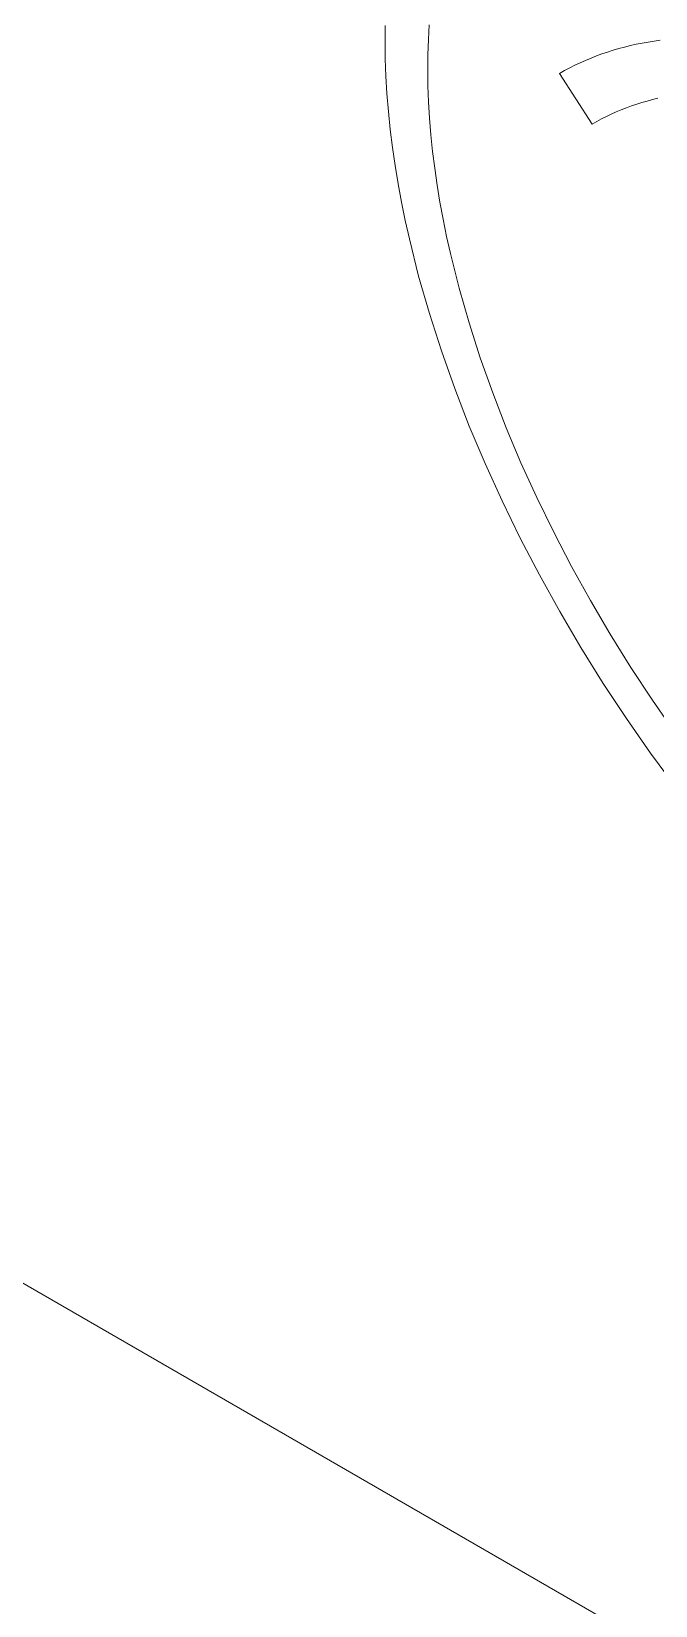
# Model space of a CAD drawing. Header units: millimetres. Extents: x -279 to 4999, y 61 to 3536.
# Drawn here: x 3606.73 to 3619.14, y 1832.14 to 1863.45 of the extents above; entities that cross this region are included whole.
import ezdxf

# ---------------------------------------------------------------- set-up
doc = ezdxf.new("R2010")
doc.units = ezdxf.units.MM
doc.layers.add('ZANO_R', color=7, linetype='Continuous', lineweight=0)

msp = doc.modelspace()

# ---------------------------------------------------------------- linework, layer by layer
at = {"layer": 'ZANO_R'}
for p, q in [((4521.23, 1310.465), (3485.725, 1908.314)), ((3614.621, 1863.285), (3614.638, 1863.578)), ((3613.761, 1863.567), (3613.758, 1863.239)), ((3614.61, 1862.985), (3614.621, 1863.285)), ((3619.228, 1863.275), (3619.107, 1863.258)), ((3613.758, 1863.239), (3613.762, 1862.903)), ((3614.607, 1862.679), (3614.61, 1862.985)), ((3617.961, 1862.961), (3617.853, 1862.918)), ((3618.071, 1863.001), (3617.961, 1862.961)), ((3618.182, 1863.039), (3618.071, 1863.001)), ((3618.293, 1863.074), (3618.182, 1863.039)), ((3618.406, 1863.107), (3618.293, 1863.074)), ((3618.521, 1863.138), (3618.406, 1863.107)), ((3618.636, 1863.167), (3618.521, 1863.138)), ((3618.752, 1863.193), (3618.636, 1863.167)), ((3618.869, 1863.217), (3618.752, 1863.193)), ((3618.988, 1863.238), (3618.869, 1863.217)), ((3619.107, 1863.258), (3618.988, 1863.238)), ((3613.762, 1862.903), (3613.775, 1862.561)), ((3614.612, 1862.367), (3614.607, 1862.679)), ((3617.328, 1862.67), (3617.227, 1862.614)), ((3617.431, 1862.725), (3617.328, 1862.67)), ((3617.534, 1862.776), (3617.431, 1862.725)), ((3617.639, 1862.826), (3617.534, 1862.776)), ((3617.745, 1862.873), (3617.639, 1862.826)), ((3617.853, 1862.918), (3617.745, 1862.873)), ((3613.775, 1862.561), (3613.796, 1862.211)), ((3614.623, 1862.048), (3614.612, 1862.367)), ((3617.227, 1862.614), (3617.873, 1861.606)), ((3613.796, 1862.211), (3613.825, 1861.858)), ((3614.643, 1861.722), (3614.623, 1862.048)), ((3618.762, 1862.001), (3618.866, 1862.035)), ((3618.866, 1862.035), (3618.971, 1862.065)), ((3618.971, 1862.065), (3619.078, 1862.094)), ((3619.078, 1862.094), (3619.185, 1862.121)), ((3613.825, 1861.858), (3613.862, 1861.501)), ((3614.67, 1861.393), (3614.643, 1861.722)), ((3617.967, 1861.659), (3618.062, 1861.709)), ((3618.062, 1861.709), (3618.159, 1861.757)), ((3618.159, 1861.757), (3618.257, 1861.804)), ((3618.257, 1861.804), (3618.356, 1861.847)), ((3618.356, 1861.847), (3618.456, 1861.889)), ((3618.456, 1861.889), (3618.557, 1861.929)), ((3618.557, 1861.929), (3618.659, 1861.966)), ((3618.659, 1861.966), (3618.762, 1862.001)), ((3613.862, 1861.501), (3613.906, 1861.143)), ((3614.704, 1861.061), (3614.67, 1861.393)), ((3617.873, 1861.606), (3617.967, 1861.659)), ((3613.906, 1861.143), (3613.959, 1860.782)), ((3613.959, 1860.782), (3614.018, 1860.419)), ((3614.746, 1860.727), (3614.704, 1861.061)), ((3614.794, 1860.391), (3614.746, 1860.727)), ((3614.018, 1860.419), (3614.085, 1860.055)), ((3614.85, 1860.053), (3614.794, 1860.391)), ((3614.085, 1860.055), (3614.16, 1859.689)), ((3614.913, 1859.714), (3614.85, 1860.053)), ((3614.16, 1859.689), (3614.242, 1859.321)), ((3614.982, 1859.373), (3614.913, 1859.714)), ((3614.242, 1859.321), (3614.426, 1858.582)), ((3615.058, 1859.031), (3614.982, 1859.373)), ((3615.23, 1858.342), (3615.058, 1859.031)), ((3614.426, 1858.582), (3614.639, 1857.839)), ((3615.428, 1857.65), (3615.23, 1858.342)), ((3614.639, 1857.839), (3614.878, 1857.094)), ((3615.651, 1856.956), (3615.428, 1857.65)), ((3614.878, 1857.094), (3615.143, 1856.347)), ((3615.898, 1856.26), (3615.651, 1856.956)), ((3615.143, 1856.347), (3615.433, 1855.6)), ((3616.168, 1855.565), (3615.898, 1856.26)), ((3615.433, 1855.6), (3615.748, 1854.854)), ((3616.461, 1854.871), (3616.168, 1855.565)), ((3615.748, 1854.854), (3616.086, 1854.112)), ((3616.775, 1854.179), (3616.461, 1854.871)), ((3616.086, 1854.112), (3616.446, 1853.373)), ((3617.111, 1853.491), (3616.775, 1854.179)), ((3616.446, 1853.373), (3616.828, 1852.639)), ((3617.467, 1852.807), (3617.111, 1853.491)), ((3616.828, 1852.639), (3617.231, 1851.912)), ((3617.842, 1852.13), (3617.467, 1852.807)), ((3618.236, 1851.46), (3617.842, 1852.13)), ((3617.231, 1851.912), (3617.654, 1851.193)), ((3618.648, 1850.799), (3618.236, 1851.46)), ((3617.654, 1851.193), (3618.097, 1850.483)), ((3619.077, 1850.148), (3618.648, 1850.799)), ((3618.097, 1850.483), (3618.557, 1849.784)), ((3619.523, 1849.508), (3619.077, 1850.148)), ((3618.557, 1849.784), (3619.035, 1849.096)), ((3619.035, 1849.096), (3619.53, 1848.422))]:
    msp.add_line(p, q, dxfattribs=at)

doc.saveas('drawing.dxf')
